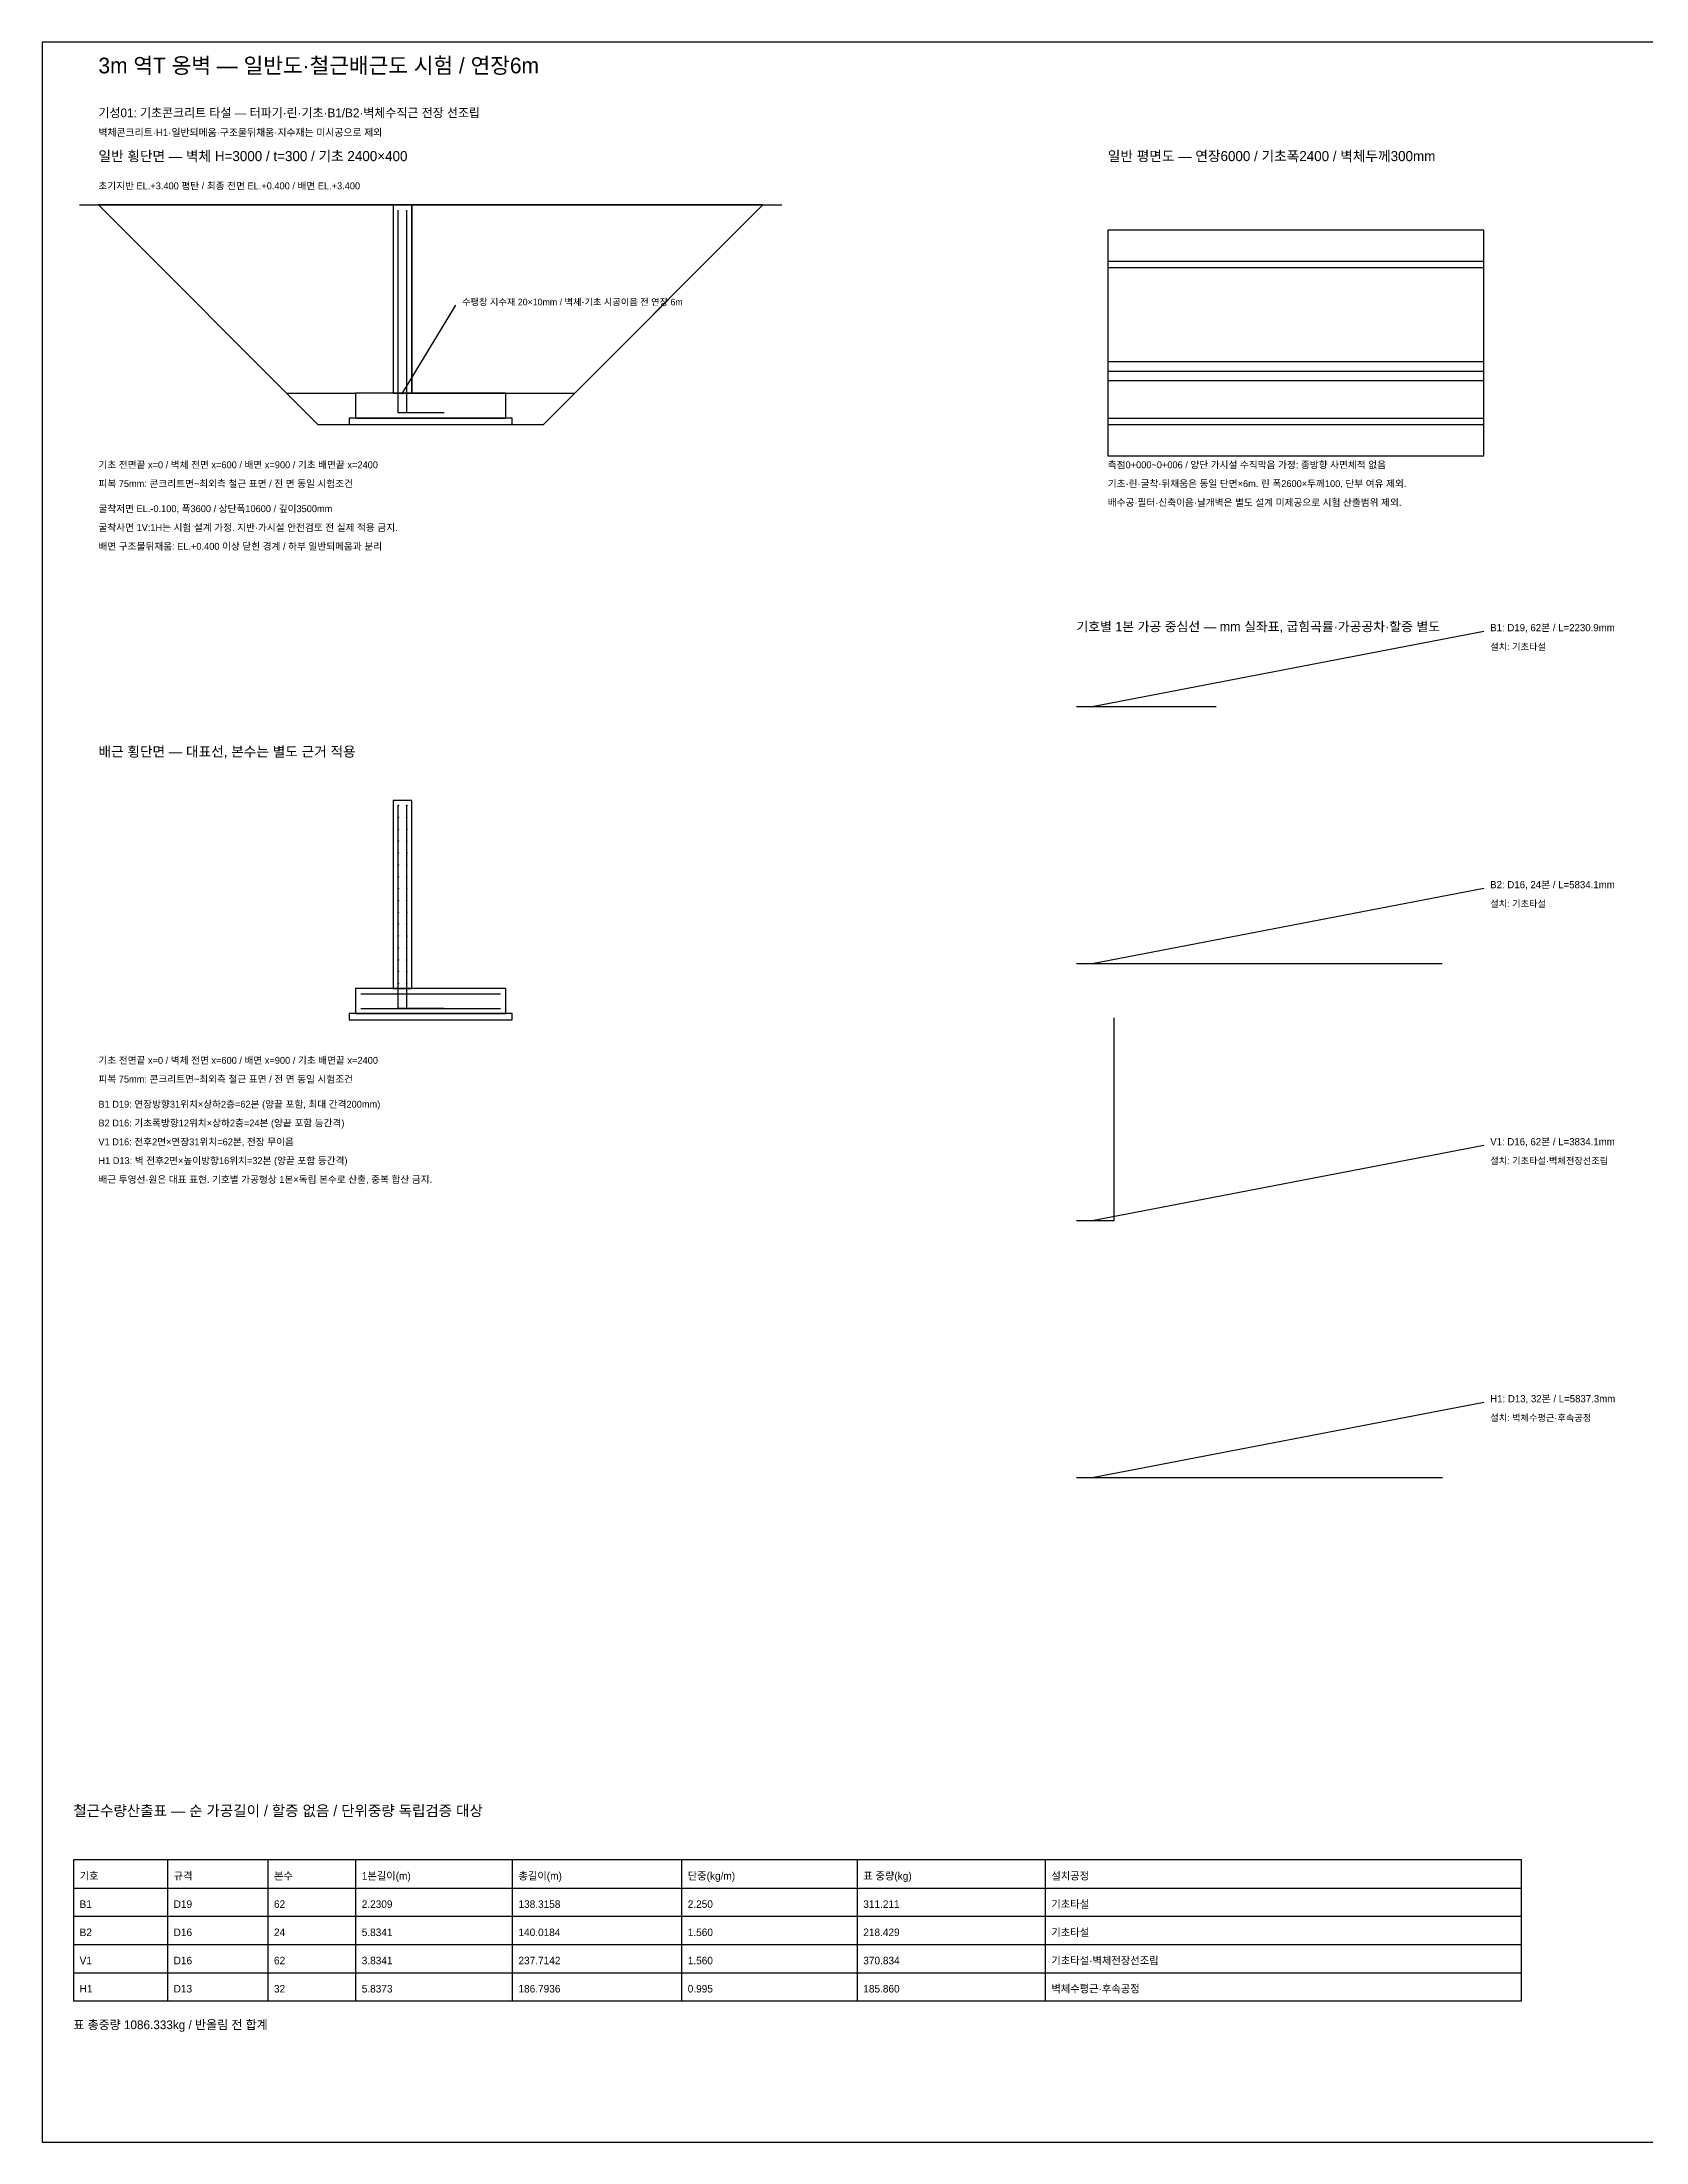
# Model space of a CAD drawing. Header units: millimetres. Extents: x -5000 to 45000, y -27500 to 6000.
# Drawn here: x -5000 to 20585, y -27500 to 6000 of the extents above; entities that cross this region are included whole.
import ezdxf

# ---------------------------------------------------------------- set-up
doc = ezdxf.new("R2010")
doc.units = ezdxf.units.MM
for name, color, linetype in [('BACKFILL_BOUNDARY', 7, 'Continuous'), ('BAR_COUNT_NOTE', 7, 'Continuous'), ('BAR_LEADER_B1', 7, 'Continuous'), ('BAR_LEADER_B2', 7, 'Continuous'), ('BAR_LEADER_H1', 7, 'Continuous'), ('BAR_LEADER_V1', 7, 'Continuous'), ('BAR_SCOPE', 7, 'Continuous'), ('BAR_SHAPE_B1', 7, 'Continuous'), ('BAR_SHAPE_B2', 7, 'Continuous'), ('BAR_SHAPE_H1', 7, 'Continuous'), ('BAR_SHAPE_V1', 7, 'Continuous'), ('BAR_TAG', 7, 'Continuous'), ('BAR_VIEW_B1', 7, 'Continuous'), ('BAR_VIEW_H1', 7, 'Continuous'), ('BAR_VIEW_V1', 7, 'Continuous'), ('COVER_NOTE', 7, 'Continuous'), ('DRAWING_TITLE', 7, 'Continuous'), ('EXCAVATION', 7, 'Continuous'), ('FINAL_FRONT_GROUND', 7, 'Continuous'), ('FOUNDATION_CONCRETE', 7, 'Continuous'), ('LEAN_CONCRETE', 7, 'Continuous'), ('NOTES', 7, 'Continuous'), ('ORIGINAL_GROUND', 7, 'Continuous'), ('PLAN_EXCAVATION_BOTTOM', 7, 'Continuous'), ('PLAN_FOUNDATION', 7, 'Continuous'), ('PLAN_LEAN', 7, 'Continuous'), ('PLAN_STEM', 7, 'Continuous'), ('PLAN_WATERSTOP', 7, 'Continuous'), ('PROGRESS_01_EXCAVATION', 7, 'Continuous'), ('PROGRESS_01_FOUNDATION', 7, 'Continuous'), ('PROGRESS_01_LEAN', 7, 'Continuous'), ('PROGRESS_01_NOTE', 7, 'Continuous'), ('PROGRESS_01_WALL_VERTICAL', 7, 'Continuous'), ('REBAR_SCHEDULE', 7, 'Continuous'), ('REBAR_VIEW_FOUNDATION', 7, 'Continuous'), ('REBAR_VIEW_LEAN', 7, 'Continuous'), ('REBAR_VIEW_NOTE', 7, 'Continuous'), ('REBAR_VIEW_STEM', 7, 'Continuous'), ('SCHEDULE_GRID', 7, 'Continuous'), ('SCHEDULE_TITLE', 7, 'Continuous'), ('SCHEDULE_TOTAL', 7, 'Continuous'), ('SHEET_BORDER', 7, 'Continuous'), ('SLOPE_NOTE', 7, 'Continuous'), ('VIEW_TITLE', 7, 'Continuous'), ('WALL_CONCRETE', 7, 'Continuous'), ('WATERSTOP', 7, 'Continuous'), ('WATERSTOP_LEADER', 7, 'Continuous'), ('WATERSTOP_NOTE', 7, 'Continuous')]:
    doc.layers.add(name, color=color, linetype=linetype)
doc.styles.add('SiteCAD_KO', font='AppleGothic.ttf')

msp = doc.modelspace()

# ---------------------------------------------------------------- hatches: boundary and pattern name
at = {"layer": 'PROGRESS_01_EXCAVATION'}
h = msp.add_hatch(dxfattribs=at)
h.set_pattern_fill('ANSI31', color=8, scale=160, angle=45, style=0)
h.set_pattern_definition([])
h.paths.add_polyline_path([(-600, -100), (3000, -100), (6500, 3400), (-4100, 3400)])
at = {"layer": 'PROGRESS_01_FOUNDATION'}
h = msp.add_hatch(dxfattribs=at)
h.set_pattern_fill('ANSI31', color=3, scale=60, angle=45, style=0)
h.set_pattern_definition([])
h.paths.add_polyline_path([(0, 0), (2400, 0), (2400, 400), (0, 400)])
at = {"layer": 'PROGRESS_01_LEAN'}
h = msp.add_hatch(dxfattribs=at)
h.set_pattern_fill('ANSI31', color=4, scale=25, angle=45, style=0)
h.set_pattern_definition([])
h.paths.add_polyline_path([(-100, -100), (2500, -100), (2500, 0), (-100, 0)])

# ---------------------------------------------------------------- linework, layer by layer
at = {"layer": 'BACKFILL_BOUNDARY', "color": 2}
msp.add_lwpolyline([(900, 400), (3500, 400), (6500, 3400), (900, 3400)], close=True, dxfattribs=at)
at = {"layer": 'BAR_LEADER_B1', "color": 3}
msp.add_line((11750, -4600), (18000, -3400), dxfattribs=at)
at = {"layer": 'BAR_LEADER_B2', "color": 3}
msp.add_line((11750, -8700), (18000, -7500), dxfattribs=at)
at = {"layer": 'BAR_LEADER_H1', "color": 3}
msp.add_line((11750, -16900), (18000, -15700), dxfattribs=at)
at = {"layer": 'BAR_LEADER_V1', "color": 3}
msp.add_line((11750, -12800), (18000, -11600), dxfattribs=at)
at = {"layer": 'BAR_SHAPE_B1', "color": 1}
msp.add_lwpolyline([(11500, -4600), (13730.9, -4600)], dxfattribs=at)
at = {"layer": 'BAR_SHAPE_B2', "color": 1}
msp.add_lwpolyline([(11500, -8700), (17334.1, -8700)], dxfattribs=at)
at = {"layer": 'BAR_SHAPE_H1', "color": 1}
msp.add_lwpolyline([(11500, -16900), (17337.3, -16900)], dxfattribs=at)
at = {"layer": 'BAR_SHAPE_V1', "color": 1}
msp.add_lwpolyline([(11500, -12800), (12100, -12800), (12100, -9565.9)], dxfattribs=at)
at = {"layer": 'BAR_VIEW_B1', "color": 1}
for p, q in [((84.55, -9184.55), (2315.45, -9184.55)), ((84.55, -9415.45), (2315.45, -9415.45))]:
    msp.add_line(p, q, dxfattribs=at)
at = {"layer": 'BAR_VIEW_H1', "color": 2}
for centre in [(682.95, -6181.35), (682.95, -6370.503333), (817.05, -6181.35), (817.05, -6370.503333), (682.95, -6559.656667), (817.05, -6559.656667), (682.95, -6748.81), (682.95, -6937.963333), (817.05, -6748.81), (817.05, -6937.963333), (682.95, -7127.116667), (682.95, -7316.27), (817.05, -7127.116667), (817.05, -7316.27), (682.95, -7505.423333), (682.95, -7694.576667), (817.05, -7505.423333), (817.05, -7694.576667), (682.95, -7883.73), (817.05, -7883.73), (682.95, -8072.883333), (682.95, -8262.036667), (817.05, -8072.883333), (817.05, -8262.036667), (682.95, -8451.19), (682.95, -8640.343333), (817.05, -8451.19), (817.05, -8640.343333), (682.95, -8829.496667), (682.95, -9018.65), (817.05, -8829.496667), (817.05, -9018.65)]:
    msp.add_circle(centre, 6.35, dxfattribs=at)
at = {"layer": 'BAR_VIEW_V1', "color": 1}
for points in [[(1282.95, -9417.05), (682.95, -9417.05), (682.95, -6182.95)], [(1417.05, -9417.05), (817.05, -9417.05), (817.05, -6182.95)]]:
    msp.add_lwpolyline(points, dxfattribs=at)
at = {"layer": 'EXCAVATION', "color": 8}
msp.add_lwpolyline([(-600, -100), (3000, -100), (6500, 3400), (-4100, 3400)], close=True, dxfattribs=at)
at = {"layer": 'FINAL_FRONT_GROUND', "color": 3}
msp.add_line((-1100, 400), (0, 400), dxfattribs=at)
at = {"layer": 'FOUNDATION_CONCRETE', "color": 7}
msp.add_lwpolyline([(0, 0), (2400, 0), (2400, 400), (0, 400)], close=True, dxfattribs=at)
at = {"layer": 'LEAN_CONCRETE', "color": 4}
msp.add_lwpolyline([(-100, -100), (2500, -100), (2500, 0), (-100, 0)], close=True, dxfattribs=at)
at = {"layer": 'ORIGINAL_GROUND', "color": 3}
msp.add_line((-4400, 3400), (6800, 3400), dxfattribs=at)
at = {"layer": 'PLAN_EXCAVATION_BOTTOM', "color": 8}
msp.add_lwpolyline([(12000, -600), (18000, -600), (18000, 3000), (12000, 3000)], close=True, dxfattribs=at)
at = {"layer": 'PLAN_FOUNDATION', "color": 7}
msp.add_lwpolyline([(12000, 0), (18000, 0), (18000, 2400), (12000, 2400)], close=True, dxfattribs=at)
at = {"layer": 'PLAN_LEAN', "color": 4}
msp.add_lwpolyline([(12000, -100), (18000, -100), (18000, 2500), (12000, 2500)], close=True, dxfattribs=at)
at = {"layer": 'PLAN_STEM', "color": 7}
msp.add_lwpolyline([(12000, 600), (18000, 600), (18000, 900), (12000, 900)], close=True, dxfattribs=at)
at = {"layer": 'PLAN_WATERSTOP', "color": 6}
msp.add_line((12000, 750), (18000, 750), dxfattribs=at)
at = {"layer": 'PROGRESS_01_WALL_VERTICAL', "color": 6}
for points in [[(1282.95, 82.95), (682.95, 82.95), (682.95, 3317.05)], [(1417.05, 82.95), (817.05, 82.95), (817.05, 3317.05)]]:
    msp.add_lwpolyline(points, dxfattribs=at)
at = {"layer": 'REBAR_VIEW_FOUNDATION', "color": 7}
msp.add_lwpolyline([(0, -9500), (2400, -9500), (2400, -9100), (0, -9100)], close=True, dxfattribs=at)
at = {"layer": 'REBAR_VIEW_LEAN', "color": 4}
msp.add_lwpolyline([(-100, -9600), (2500, -9600), (2500, -9500), (-100, -9500)], close=True, dxfattribs=at)
at = {"layer": 'REBAR_VIEW_STEM', "color": 7}
msp.add_lwpolyline([(600, -9100), (900, -9100), (900, -6100), (600, -6100)], close=True, dxfattribs=at)
at = {"layer": 'SCHEDULE_GRID', "color": 7}
for p, q in [((-3000, -23000), (-3000, -25250)), ((-1400, -23000), (-1400, -25250)), ((0, -23000), (0, -25250)), ((2500, -23000), (2500, -25250)), ((5200, -23000), (5200, -25250)), ((8000, -23000), (8000, -25250)), ((11000, -23000), (11000, -25250)), ((-4500, -23450), (18600, -23450)), ((-4500, -23900), (18600, -23900)), ((-4500, -24350), (18600, -24350)), ((-4500, -24800), (18600, -24800))]:
    msp.add_line(p, q, dxfattribs=at)
msp.add_lwpolyline([(-4500, -25250), (18600, -25250), (18600, -23000), (-4500, -23000)], close=True, dxfattribs=at)
at = {"layer": 'SHEET_BORDER', "color": 8}
msp.add_lwpolyline([(-5000, -27500), (45000, -27500), (45000, 6000), (-5000, 6000)], close=True, dxfattribs=at)
at = {"layer": 'WALL_CONCRETE', "color": 7}
msp.add_lwpolyline([(600, 400), (900, 400), (900, 3400), (600, 3400)], close=True, dxfattribs=at)
at = {"layer": 'WATERSTOP', "color": 6}
msp.add_lwpolyline([(740, 395), (760, 395), (760, 405), (740, 405)], close=True, dxfattribs=at)
at = {"layer": 'WATERSTOP_LEADER', "color": 6}
msp.add_line((750, 400), (1600, 1800), dxfattribs=at)

# ---------------------------------------------------------------- texts
at = {"layer": 'BAR_COUNT_NOTE', "color": 7, "style": 'SiteCAD_KO'}
for s, p in [('B1 D19: 연장방향31위치×상하2층=62본 (양끝 포함, 최대 간격200mm)', (-4100, -11000)), ('B2 D16: 기초폭방향12위치×상하2층=24본 (양끝 포함 등간격)', (-4100, -11300)), ('V1 D16: 전후2면×연장31위치=62본, 전장 무이음', (-4100, -11600)), ('H1 D13: 벽 전후2면×높이방향16위치=32본 (양끝 포함 등간격)', (-4100, -11900))]:
    msp.add_text(s, height=110, dxfattribs=at).set_placement(p)
at = {"layer": 'BAR_SCOPE', "color": 7, "style": 'SiteCAD_KO'}
for s, p in [('설치: 기초타설', (18100, -3700)), ('설치: 기초타설', (18100, -7800)), ('설치: 기초타설·벽체전장선조립', (18100, -11900)), ('설치: 벽체수평근·후속공정', (18100, -16000))]:
    msp.add_text(s, height=105, dxfattribs=at).set_placement(p)
at = {"layer": 'BAR_TAG', "color": 3, "style": 'SiteCAD_KO'}
for s, p in [('B1: D19, 62본 / L=2230.9mm', (18100, -3400)), ('B2: D16, 24본 / L=5834.1mm', (18100, -7500)), ('V1: D16, 62본 / L=3834.1mm', (18100, -11600)), ('H1: D13, 32본 / L=5837.3mm', (18100, -15700))]:
    msp.add_text(s, height=115, dxfattribs=at).set_placement(p)
at = {"layer": 'COVER_NOTE', "color": 7, "style": 'SiteCAD_KO'}
for p in [(-4100, -1100), (-4100, -10600)]:
    msp.add_text('피복 75mm: 콘크리트면~최외측 철근 표면 / 전 면 동일 시험조건', height=110, dxfattribs=at).set_placement(p)
at = {"layer": 'DRAWING_TITLE', "color": 7, "style": 'SiteCAD_KO'}
msp.add_text('3m 역T 옹벽 — 일반도·철근배근도 시험 / 연장6m', height=250, dxfattribs=at).set_placement((-4100, 5500))
at = {"layer": 'NOTES', "color": 7, "style": 'SiteCAD_KO'}
for s, p in [('초기지반 EL.+3.400 평탄 / 최종 전면 EL.+0.400 / 배면 EL.+3.400', (-4100, 3650)), ('기초 전면끝 x=0 / 벽체 전면 x=600 / 배면 x=900 / 기초 배면끝 x=2400', (-4100, -800)), ('측점0+000~0+006 / 양단 가시설 수직막음 가정: 종방향 사면체적 없음', (12000, -800)), ('기초·린·굴착·뒤채움은 동일 단면×6m. 린 폭2600×두께100, 단부 여유 제외.', (12000, -1100)), ('배수공·필터·신축이음·날개벽은 별도 설계 미제공으로 시험 산출범위 제외.', (12000, -1400)), ('굴착저면 EL.-0.100, 폭3600 / 상단폭10600 / 깊이3500mm', (-4100, -1500)), ('배면 구조물뒤채움: EL.+0.400 이상 닫힌 경계 / 하부 일반되메움과 분리', (-4100, -2100)), ('기초 전면끝 x=0 / 벽체 전면 x=600 / 배면 x=900 / 기초 배면끝 x=2400', (-4100, -10300))]:
    msp.add_text(s, height=110, dxfattribs=at).set_placement(p)
at = {"layer": 'PROGRESS_01_NOTE', "color": 3, "style": 'SiteCAD_KO'}
for s, height, p in [('기성01: 기초콘크리트 타설 — 터파기·린·기초·B1/B2·벽체수직근 전장 선조립', 140, (-4100, 4800)), ('벽체콘크리트·H1·일반되메움·구조물뒤채움·지수재는 미시공으로 제외', 115, (-4100, 4500))]:
    msp.add_text(s, height=height, dxfattribs=at).set_placement(p)
at = {"layer": 'REBAR_SCHEDULE', "color": 7, "style": 'SiteCAD_KO'}
for s, p in [('기호', (-4400, -23315)), ('규격', (-2900, -23315)), ('본수', (-1300, -23315)), ('1본길이(m)', (100, -23315)), ('총길이(m)', (2600, -23315)), ('단중(kg/m)', (5300, -23315)), ('표 중량(kg)', (8100, -23315)), ('설치공정', (11100, -23315)), ('B1', (-4400, -23765)), ('D19', (-2900, -23765)), ('62', (-1300, -23765)), ('2.2309', (100, -23765)), ('138.3158', (2600, -23765)), ('2.250', (5300, -23765)), ('311.211', (8100, -23765)), ('기초타설', (11100, -23765)), ('B2', (-4400, -24215)), ('D16', (-2900, -24215)), ('24', (-1300, -24215)), ('5.8341', (100, -24215)), ('140.0184', (2600, -24215)), ('1.560', (5300, -24215)), ('218.429', (8100, -24215)), ('기초타설', (11100, -24215)), ('V1', (-4400, -24665)), ('D16', (-2900, -24665)), ('62', (-1300, -24665)), ('3.8341', (100, -24665)), ('237.7142', (2600, -24665)), ('1.560', (5300, -24665)), ('370.834', (8100, -24665)), ('기초타설·벽체전장선조립', (11100, -24665)), ('H1', (-4400, -25115)), ('D13', (-2900, -25115)), ('32', (-1300, -25115)), ('5.8373', (100, -25115)), ('186.7936', (2600, -25115)), ('0.995', (5300, -25115)), ('185.860', (8100, -25115)), ('벽체수평근·후속공정', (11100, -25115))]:
    msp.add_text(s, height=120, dxfattribs=at).set_placement(p)
at = {"layer": 'REBAR_VIEW_NOTE', "color": 7, "style": 'SiteCAD_KO'}
msp.add_text('배근 투영선·원은 대표 표현. 기호별 가공형상 1본×독립 본수로 산출, 중복 합산 금지.', height=110, dxfattribs=at).set_placement((-4100, -12200))
at = {"layer": 'SCHEDULE_TITLE', "color": 7, "style": 'SiteCAD_KO'}
msp.add_text('철근수량산출표 — 순 가공길이 / 할증 없음 / 단위중량 독립검증 대상', height=170, dxfattribs=at).set_placement((-4500, -22300))
at = {"layer": 'SCHEDULE_TOTAL', "color": 7, "style": 'SiteCAD_KO'}
msp.add_text('표 총중량 1086.333kg / 반올림 전 합계', height=140, dxfattribs=at).set_placement((-4500, -25700))
at = {"layer": 'SLOPE_NOTE', "color": 7, "style": 'SiteCAD_KO'}
msp.add_text('굴착사면 1V:1H는 시험 설계 가정. 지반·가시설 안전검토 전 실제 적용 금지.', height=110, dxfattribs=at).set_placement((-4100, -1800))
at = {"layer": 'VIEW_TITLE', "color": 7, "style": 'SiteCAD_KO'}
for s, height, p in [('일반 횡단면 — 벽체 H=3000 / t=300 / 기초 2400×400', 160, (-4100, 4100)), ('일반 평면도 — 연장6000 / 기초폭2400 / 벽체두께300mm', 160, (12000, 4100)), ('기호별 1본 가공 중심선 — mm 실좌표, 굽힘곡률·가공공차·할증 별도', 150, (11500, -3400)), ('배근 횡단면 — 대표선, 본수는 별도 근거 적용', 160, (-4100, -5400))]:
    msp.add_text(s, height=height, dxfattribs=at).set_placement(p)
at = {"layer": 'WATERSTOP_NOTE', "color": 6, "style": 'SiteCAD_KO'}
msp.add_text('수팽창 지수재 20×10mm / 벽체-기초 시공이음 전 연장 6m', height=105, dxfattribs=at).set_placement((1700, 1800))

doc.saveas('drawing.dxf')
